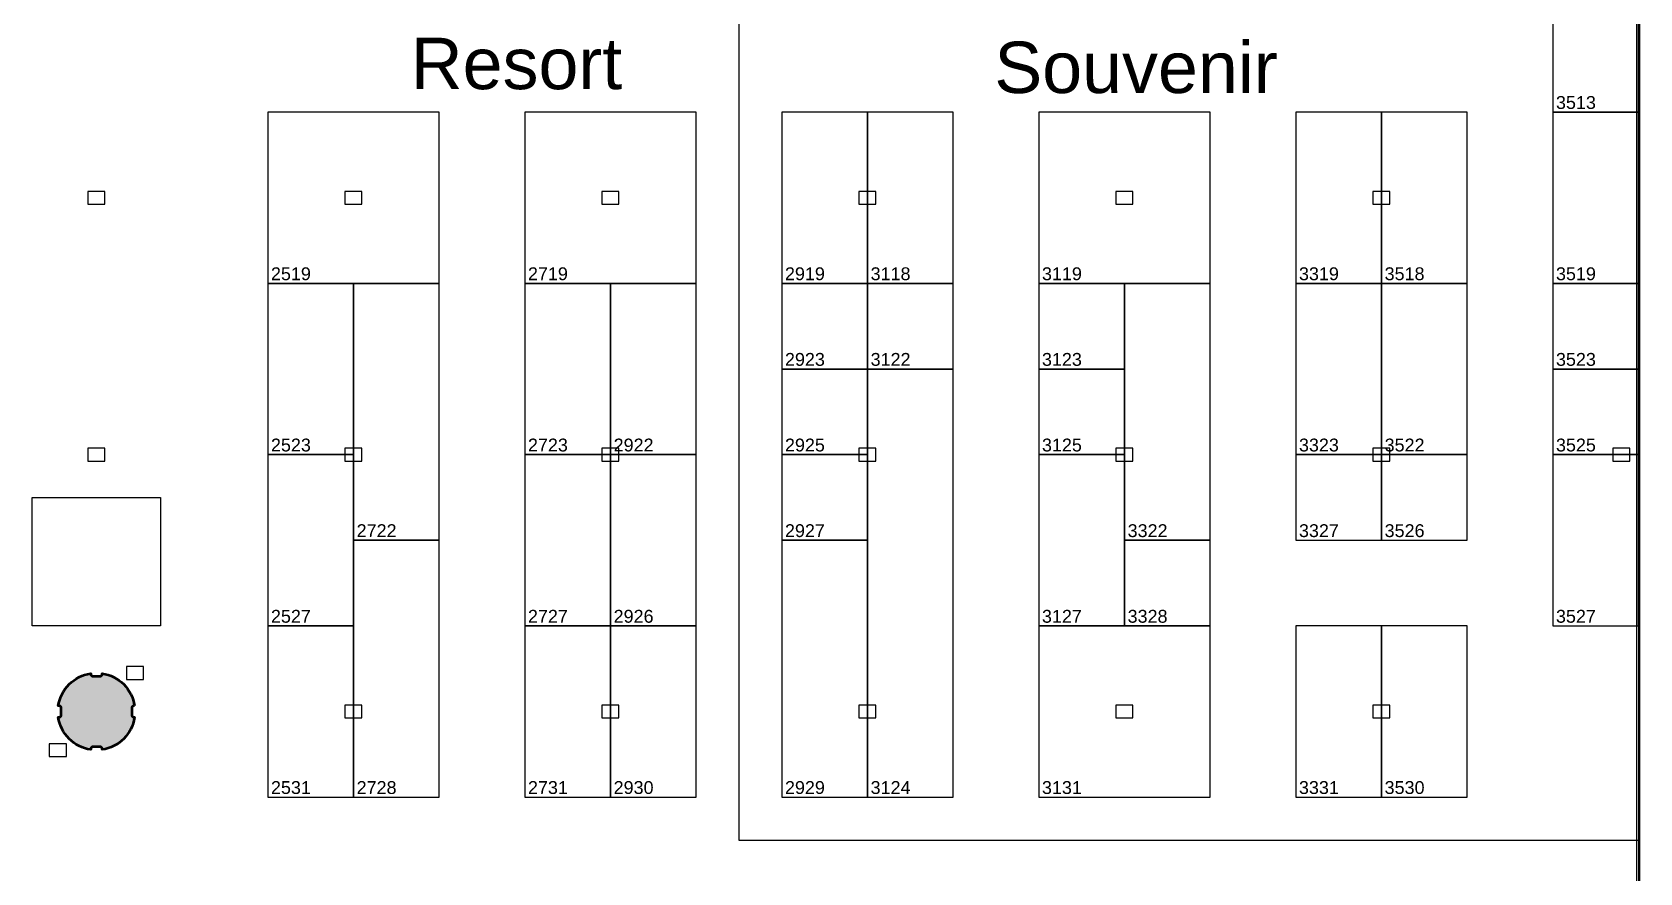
# Model space of a CAD drawing. Extents: x -2543 to 6312, y -522 to 14878.
# Drawn here: x 3990 to 6242, y 10334 to 11512 of the extents above; entities that cross this region are included whole.
import ezdxf

# ---------------------------------------------------------------- set-up
doc = ezdxf.new("R2010")
doc.units = 0
doc.header["$LTSCALE"] = 5000
for name, color, linetype in [('BoothNumber', 7, 'Continuous'), ('BoothOutLine', 7, 'Continuous'), ('DRAWINGLAYER', 7, 'Continuous'), ('show_xref', 7, 'Continuous')]:
    doc.layers.add(name, color=color, linetype=linetype)
doc.layers.add('OCCC Phase V$0$2020sc01$0$L01-west$0$S-CONC-COLS', color=7, linetype='Continuous', lineweight=50)
doc.layers.add('OCCC Phase V$0$2020sc01$0$L01-west$0$S-CONC-SHAD', color=253, linetype='Continuous', lineweight=20)
doc.styles.add('Arial&EBMS', font='Arial', dxfattribs={"height": 1})
doc.styles.add('Arial&EBMS&B', font='Arial', dxfattribs={"height": 1})

# ---------------------------------------------------------------- blocks, each defined once
blk = doc.blocks.new('OCCC Phase V$0$2020sc01$0$L01-west$0$c9')
at = {"layer": 'OCCC Phase V$0$2020sc01$0$L01-west$0$S-CONC-SHAD'}
h = blk.add_hatch(color=256, dxfattribs=at)
edge = h.paths.add_edge_path()
edge.add_arc((0, 0), 54, 8.5196, 81.4804)
edge.add_line((8, 53.4), (8, 51.4))
edge.add_line((8, 51.4), (6, 49.4))
edge.add_line((6, 49.4), (-6, 49.4))
edge.add_line((-6, 49.4), (-8, 51.4))
edge.add_line((-8, 51.4), (-8, 53.4))
edge.add_arc((0, 0), 54, 98.5196, 171.4804)
edge.add_line((-53.4, 8), (-51.4, 8))
edge.add_line((-51.4, 8), (-49.4, 6))
edge.add_line((-49.4, 6), (-49.4, -6))
edge.add_line((-49.4, -6), (-51.4, -8))
edge.add_line((-51.4, -8), (-53.4, -8))
edge.add_arc((0, 0), 54, 188.5196, 261.4804)
edge.add_line((-8, -53.4), (-8, -51.4))
edge.add_line((-8, -51.4), (-6, -49.4))
edge.add_line((-6, -49.4), (6, -49.4))
edge.add_line((6, -49.4), (8, -51.4))
edge.add_line((8, -51.4), (8, -53.4))
edge.add_arc((0, 0), 54, 278.5196, 351.4804)
edge.add_line((53.4, -8), (51.4, -8))
edge.add_line((51.4, -8), (49.4, -6))
edge.add_line((49.4, -6), (49.4, 6))
edge.add_line((49.4, 6), (51.4, 8))
edge.add_line((51.4, 8), (53.4, 8))
at = {"layer": 'OCCC Phase V$0$2020sc01$0$L01-west$0$S-CONC-COLS'}
blk.add_lwpolyline([(53.4, 8), (51.4, 8), (49.4, 6), (49.4, -6), (51.4, -8), (53.4, -8, -0.329561), (8, -53.4), (8, -51.4), (6, -49.4), (-6, -49.4), (-8, -51.4), (-8, -53.4, -0.329561), (-53.4, -8), (-51.4, -8), (-49.4, -6), (-49.4, 6), (-51.4, 8), (-53.4, 8, -0.329561), (-8, 53.4), (-8, 51.4), (-6, 49.4), (6, 49.4), (8, 51.4), (8, 53.4, -0.329561)], format="xyb", close=True, dxfattribs=at)
blk = doc.blocks.new('FACILITY_X0000198')
at = {"layer": 'show_xref', "color": 0}
for p, q in [((6238, 6937), (6238, 12720)), ((6240, 12720), (6240, 6903.4)), ((6242, 6937), (6242, 12720)), ((4092, 11289), (4068, 11289)), ((4068, 11289), (4068, 11271)), ((4092, 11271), (4092, 11289)), ((4092, 11289), (4092, 11289)), ((4452, 11289), (4428, 11289)), ((4428, 11289), (4428, 11271)), ((4452, 11271), (4452, 11289)), ((4452, 11289), (4452, 11289)), ((4812, 11289), (4788, 11289)), ((4788, 11289), (4788, 11271)), ((4812, 11271), (4812, 11289)), ((4812, 11289), (4812, 11289)), ((5172, 11289), (5148, 11289)), ((5148, 11289), (5148, 11271)), ((5172, 11271), (5172, 11289)), ((5172, 11289), (5172, 11289)), ((5532, 11289), (5508, 11289)), ((5508, 11289), (5508, 11271)), ((5532, 11271), (5532, 11289)), ((5532, 11289), (5532, 11289)), ((5892, 11289), (5868, 11289)), ((5868, 11289), (5868, 11271)), ((5892, 11271), (5892, 11289)), ((5892, 11289), (5892, 11289)), ((4068, 11271), (4092, 11271)), ((4428, 11271), (4452, 11271)), ((4788, 11271), (4812, 11271)), ((5148, 11271), (5172, 11271)), ((5508, 11271), (5532, 11271)), ((5868, 11271), (5892, 11271)), ((4092, 10929), (4068, 10929)), ((4068, 10929), (4068, 10911)), ((4092, 10911), (4092, 10929)), ((4092, 10929), (4092, 10929)), ((4452, 10929), (4428, 10929)), ((4428, 10929), (4428, 10911)), ((4452, 10911), (4452, 10929)), ((4452, 10929), (4452, 10929)), ((4812, 10929), (4788, 10929)), ((4788, 10929), (4788, 10911)), ((4812, 10911), (4812, 10929)), ((4812, 10929), (4812, 10929)), ((5172, 10929), (5148, 10929)), ((5148, 10929), (5148, 10911)), ((5172, 10911), (5172, 10929)), ((5172, 10929), (5172, 10929)), ((5532, 10929), (5508, 10929)), ((5508, 10929), (5508, 10911)), ((5532, 10911), (5532, 10929)), ((5532, 10929), (5532, 10929)), ((5892, 10929), (5868, 10929)), ((5868, 10929), (5868, 10911)), ((5892, 10911), (5892, 10929)), ((5892, 10929), (5892, 10929)), ((6228, 10929), (6204, 10929)), ((6204, 10929), (6204, 10911)), ((6228, 10911), (6228, 10929)), ((6228, 10929), (6228, 10929)), ((4068, 10911), (4092, 10911)), ((4428, 10911), (4452, 10911)), ((4788, 10911), (4812, 10911)), ((5148, 10911), (5172, 10911)), ((5508, 10911), (5532, 10911)), ((5868, 10911), (5892, 10911)), ((6204, 10911), (6228, 10911)), ((4146, 10623), (4122, 10623)), ((4122, 10623), (4122, 10605)), ((4146, 10605), (4146, 10623)), ((4146, 10623), (4146, 10623)), ((4122, 10605), (4146, 10605)), ((4452, 10569), (4428, 10569)), ((4428, 10569), (4428, 10551)), ((4452, 10551), (4452, 10569)), ((4452, 10569), (4452, 10569)), ((4812, 10569), (4788, 10569)), ((4788, 10569), (4788, 10551)), ((4812, 10551), (4812, 10569)), ((4812, 10569), (4812, 10569)), ((5172, 10569), (5148, 10569)), ((5148, 10569), (5148, 10551)), ((5172, 10551), (5172, 10569)), ((5172, 10569), (5172, 10569)), ((5532, 10569), (5508, 10569)), ((5508, 10569), (5508, 10551)), ((5532, 10551), (5532, 10569)), ((5532, 10569), (5532, 10569)), ((5892, 10569), (5868, 10569)), ((5868, 10569), (5868, 10551)), ((5892, 10551), (5892, 10569)), ((5892, 10569), (5892, 10569)), ((4428, 10551), (4452, 10551)), ((4788, 10551), (4812, 10551)), ((5148, 10551), (5172, 10551)), ((5508, 10551), (5532, 10551)), ((5868, 10551), (5892, 10551)), ((4038, 10515), (4014, 10515)), ((4014, 10515), (4014, 10497)), ((4014, 10497), (4038, 10497)), ((4038, 10497), (4038, 10515)), ((4038, 10515), (4038, 10515))]:
    blk.add_line(p, q, dxfattribs=at)
blk.add_blockref('OCCC Phase V$0$2020sc01$0$L01-west$0$c9', (4080, 10560), dxfattribs=at)

msp = doc.modelspace()

# ---------------------------------------------------------------- linework, layer by layer
at = {"layer": 'BoothOutLine'}
for points in [[(6120, 11760), (6120, 11400), (6240, 11400), (6240, 11760), (6120, 11760)], [(4320, 11400), (4320, 11160), (4560, 11160), (4560, 11400), (4320, 11400)], [(4680, 11400), (4680, 11160), (4920, 11160), (4920, 11400), (4680, 11400)], [(5040, 11400), (5040, 11160), (5160, 11160), (5160, 11400), (5040, 11400)], [(5160, 11400), (5160, 11160), (5280, 11160), (5280, 11400), (5160, 11400)], [(5400, 11400), (5400, 11160), (5640, 11160), (5640, 11400), (5400, 11400)], [(5760, 11400), (5760, 11160), (5880, 11160), (5880, 11400), (5760, 11400)], [(5880, 11400), (5880, 11160), (6000, 11160), (6000, 11400), (5880, 11400)], [(6120, 11400), (6120, 11160), (6240, 11160), (6240, 11400), (6120, 11400)], [(4320, 11160), (4320, 10920), (4440, 10920), (4440, 11160), (4320, 11160)], [(4440, 11160), (4440, 10800), (4560, 10800), (4560, 11160), (4440, 11160)], [(4680, 11160), (4680, 10920), (4800, 10920), (4800, 11160), (4680, 11160)], [(4800, 11160), (4800, 10920), (4920, 10920), (4920, 11160), (4800, 11160)], [(5040, 11160), (5040, 11040), (5160, 11040), (5160, 11160), (5040, 11160)], [(5160, 11160), (5160, 11040), (5280, 11040), (5280, 11160), (5160, 11160)], [(5400, 11160), (5400, 11040), (5520, 11040), (5520, 11160), (5400, 11160)], [(5520, 11160), (5520, 10800), (5640, 10800), (5640, 11160), (5520, 11160)], [(5760, 11160), (5760, 10920), (5880, 10920), (5880, 11160), (5760, 11160)], [(5880, 11160), (5880, 10920), (6000, 10920), (6000, 11160), (5880, 11160)], [(6120, 11160), (6120, 11040), (6240, 11040), (6240, 11160), (6120, 11160)], [(5040, 11040), (5040, 10920), (5160, 10920), (5160, 11040), (5040, 11040)], [(5160, 11040), (5160, 10440), (5280, 10440), (5280, 11040), (5160, 11040)], [(5400, 11040), (5400, 10920), (5520, 10920), (5520, 11040), (5400, 11040)], [(6120, 11040), (6120, 10920), (6240, 10920), (6240, 11040), (6120, 11040)], [(4320, 10920), (4320, 10680), (4440, 10680), (4440, 10920), (4320, 10920)], [(4680, 10920), (4680, 10680), (4800, 10680), (4800, 10920), (4680, 10920)], [(4800, 10920), (4800, 10680), (4920, 10680), (4920, 10920), (4800, 10920)], [(5040, 10920), (5040, 10800), (5160, 10800), (5160, 10920), (5040, 10920)], [(5400, 10920), (5400, 10680), (5520, 10680), (5520, 10920), (5400, 10920)], [(5760, 10920), (5760, 10800), (5880, 10800), (5880, 10920), (5760, 10920)], [(5880, 10920), (5880, 10800), (6000, 10800), (6000, 10920), (5880, 10920)], [(6120, 10920), (6120, 10680), (6240, 10680), (6240, 10920), (6120, 10920)], [(4440, 10800), (4440, 10440), (4560, 10440), (4560, 10800), (4440, 10800)], [(5040, 10800), (5040, 10440), (5160, 10440), (5160, 10800), (5040, 10800)], [(5520, 10800), (5520, 10680), (5640, 10680), (5640, 10800), (5520, 10800)], [(4320, 10680), (4320, 10440), (4440, 10440), (4440, 10680), (4320, 10680)], [(4680, 10680), (4680, 10440), (4800, 10440), (4800, 10680), (4680, 10680)], [(4800, 10680), (4800, 10440), (4920, 10440), (4920, 10680), (4800, 10680)], [(5400, 10680), (5400, 10440), (5640, 10440), (5640, 10680), (5400, 10680)], [(5760, 10680), (5760, 10440), (5880, 10440), (5880, 10680), (5760, 10680)], [(5880, 10680), (5880, 10440), (6000, 10440), (6000, 10680), (5880, 10680)]]:
    msp.add_lwpolyline(points, close=True, dxfattribs=at)
at = {"layer": 'DRAWINGLAYER', "color": 5, "true_color": 0x0000ff}
for p, q in [((4980, 12540), (4980, 10380)), ((4980, 10380), (6240, 10380))]:
    msp.add_line(p, q, dxfattribs=at)
at = {"layer": 'DRAWINGLAYER'}
msp.add_lwpolyline([(3989.984803, 10680.007427), (3989.984803, 10860), (4170, 10860), (4170, 10680.007427)], close=True, dxfattribs=at)

# ---------------------------------------------------------------- block references
msp.add_blockref('FACILITY_X0000198', (0, 0))

# ---------------------------------------------------------------- texts
at = {"layer": 'BoothNumber', "style": 'Arial&EBMS'}
for s, p in [('3513', (6124.5, 11404.5)), ('2519', (4324.5, 11164.5)), ('2719', (4684.5, 11164.5)), ('2919', (5044.5, 11164.5)), ('3118', (5164.5, 11164.5)), ('3119', (5404.5, 11164.5)), ('3319', (5764.5, 11164.5)), ('3518', (5884.5, 11164.5)), ('3519', (6124.5, 11164.5)), ('2923', (5044.5, 11044.5)), ('3122', (5164.5, 11044.5)), ('3123', (5404.5, 11044.5)), ('3523', (6124.5, 11044.5)), ('2523', (4324.5, 10924.5)), ('2723', (4684.5, 10924.5)), ('2922', (4804.5, 10924.5)), ('2925', (5044.5, 10924.5)), ('3125', (5404.5, 10924.5)), ('3323', (5764.5, 10924.5)), ('3522', (5884.5, 10924.5)), ('3525', (6124.5, 10924.5)), ('2722', (4444.5, 10804.5)), ('2927', (5044.5, 10804.5)), ('3322', (5524.5, 10804.5)), ('3327', (5764.5, 10804.5)), ('3526', (5884.5, 10804.5)), ('2527', (4324.5, 10684.5)), ('2727', (4684.5, 10684.5)), ('2926', (4804.5, 10684.5)), ('3127', (5404.5, 10684.5)), ('3328', (5524.5, 10684.5)), ('3527', (6124.5, 10684.5)), ('2531', (4324.5, 10444.5)), ('2728', (4444.5, 10444.5)), ('2731', (4684.5, 10444.5)), ('2930', (4804.5, 10444.5)), ('2929', (5044.5, 10444.5)), ('3124', (5164.5, 10444.5)), ('3131', (5404.5, 10444.5)), ('3331', (5764.5, 10444.5)), ('3530', (5884.5, 10444.5))]:
    msp.add_text(s, height=18, dxfattribs=at).set_placement(p)
at = {"layer": 'DRAWINGLAYER', "color": 5, "true_color": 0x0000ff, "style": 'Arial&EBMS&B'}
for s, p in [('Resort', (4520.381165, 11432.181847)), ('Souvenir', (5337.774618, 11426.767468))]:
    msp.add_text(s, height=72, dxfattribs=at).set_placement(p)

doc.saveas('drawing.dxf')
